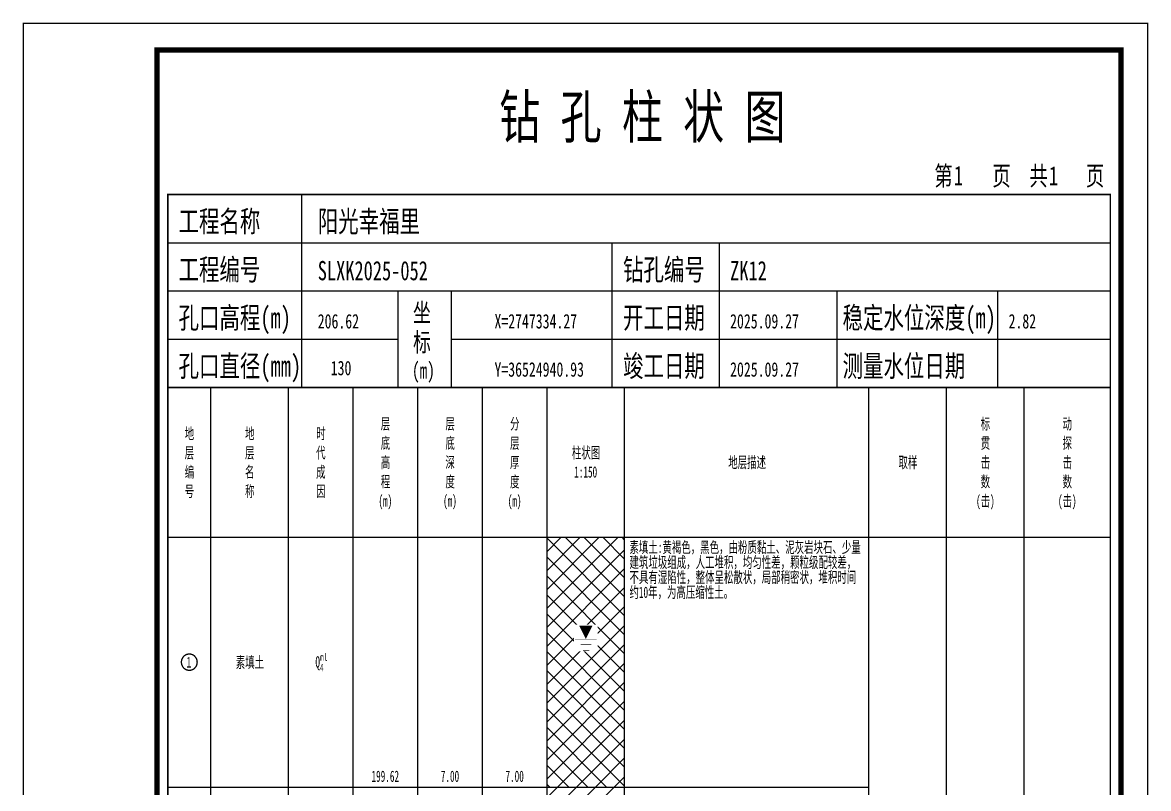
# Model space of a CAD drawing. Header units: millimetres. Extents: x 1264 to 9491, y 619 to 916.
# Drawn here: x 3713.9 to 3924.1, y 773 to 916 of the extents above; entities that cross this region are included whole.
import ezdxf
from ezdxf.enums import TextEntityAlignment as Align

# ---------------------------------------------------------------- set-up
doc = ezdxf.new("R2010")
doc.units = ezdxf.units.MM
doc.layers.add('GICAD_POU_TEXTS', color=7, linetype='Continuous')
doc.styles.add('LZ_FONT', font='simfang_0.ttf', dxfattribs={"width": 0.7, "height": 8})
doc.styles.add('成果图图块', font='simfang_0.ttf', dxfattribs={"height": 2.5})
doc.styles.add('成果图表体', font='simfang_0.ttf', dxfattribs={"width": 0.6, "height": 2.1})

# ---------------------------------------------------------------- blocks, each defined once
blk = doc.blocks.new('ZZT_DCBH_Z.dwg19', base_point=(-0.02, 0))
at = {"color": 7}
blk.add_polyline3d([(-1.52, 0.02, 0), (-1.52, -0.06, 0), (-1.52, -0.13, 0), (-1.51, -0.2, 0), (-1.5, -0.28, 0), (-1.48, -0.35, 0), (-1.46, -0.42, 0), (-1.44, -0.49, 0), (-1.41, -0.56, 0), (-1.38, -0.63, 0), (-1.35, -0.69, 0), (-1.31, -0.76, 0), (-1.27, -0.82, 0), (-1.23, -0.88, 0), (-1.18, -0.94, 0), (-1.14, -0.99, 0), (-1.09, -1.04, 0), (-1.03, -1.1, 0), (-0.98, -1.14, 0), (-0.92, -1.19, 0), (-0.86, -1.23, 0), (-0.8, -1.27, 0), (-0.73, -1.31, 0), (-0.67, -1.34, 0), (-0.6, -1.37, 0), (-0.53, -1.4, 0), (-0.46, -1.42, 0), (-0.39, -1.44, 0), (-0.32, -1.46, 0), (-0.25, -1.47, 0), (-0.17, -1.48, 0), (-0.1, -1.48, 0), (-0.02, -1.48, 0), (0.05, -1.48, 0), (0.12, -1.48, 0), (0.2, -1.47, 0), (0.27, -1.46, 0), (0.34, -1.44, 0), (0.41, -1.42, 0), (0.48, -1.4, 0), (0.55, -1.37, 0), (0.62, -1.34, 0), (0.68, -1.31, 0), (0.75, -1.27, 0), (0.81, -1.23, 0), (0.87, -1.19, 0), (0.93, -1.14, 0), (0.98, -1.1, 0), (1.04, -1.04, 0), (1.09, -0.99, 0), (1.13, -0.94, 0), (1.18, -0.88, 0), (1.22, -0.82, 0), (1.26, -0.76, 0), (1.3, -0.69, 0), (1.33, -0.63, 0), (1.36, -0.56, 0), (1.39, -0.49, 0), (1.41, -0.42, 0), (1.43, -0.35, 0), (1.45, -0.28, 0), (1.46, -0.2, 0), (1.47, -0.13, 0), (1.47, -0.06, 0), (1.48, 0.02, 0), (1.47, 0.09, 0), (1.47, 0.16, 0), (1.46, 0.24, 0), (1.45, 0.31, 0), (1.43, 0.38, 0), (1.41, 0.45, 0), (1.39, 0.52, 0), (1.36, 0.59, 0), (1.33, 0.66, 0), (1.3, 0.72, 0), (1.26, 0.79, 0), (1.22, 0.85, 0), (1.18, 0.91, 0), (1.13, 0.97, 0), (1.09, 1.02, 0), (1.04, 1.08, 0), (0.98, 1.13, 0), (0.93, 1.18, 0), (0.87, 1.22, 0), (0.81, 1.26, 0), (0.75, 1.3, 0), (0.68, 1.34, 0), (0.62, 1.37, 0), (0.55, 1.4, 0), (0.48, 1.43, 0), (0.41, 1.45, 0), (0.34, 1.47, 0), (0.27, 1.49, 0), (0.2, 1.5, 0), (0.12, 1.51, 0), (0.05, 1.51, 0), (-0.02, 1.52, 0), (-0.1, 1.51, 0), (-0.17, 1.51, 0), (-0.25, 1.5, 0), (-0.32, 1.49, 0), (-0.39, 1.47, 0), (-0.46, 1.45, 0), (-0.53, 1.43, 0), (-0.6, 1.4, 0), (-0.67, 1.37, 0), (-0.73, 1.34, 0), (-0.8, 1.3, 0), (-0.86, 1.26, 0), (-0.92, 1.22, 0), (-0.98, 1.18, 0), (-1.03, 1.13, 0), (-1.09, 1.08, 0), (-1.14, 1.02, 0), (-1.18, 0.97, 0), (-1.23, 0.91, 0), (-1.27, 0.85, 0), (-1.31, 0.79, 0), (-1.35, 0.72, 0), (-1.38, 0.66, 0), (-1.41, 0.59, 0), (-1.44, 0.52, 0), (-1.46, 0.45, 0), (-1.48, 0.38, 0), (-1.5, 0.31, 0), (-1.51, 0.24, 0), (-1.52, 0.16, 0), (-1.52, 0.09, 0), (-1.52, 0.02, 0)], dxfattribs=at)
at = {"layer": 'GICAD_POU_TEXTS', "color": 7, "style": '成果图图块', "width": 0.7}
blk.add_text('1', height=2, dxfattribs=at).set_placement((-0.11, -0.99), align=Align.CENTER)
blk = doc.blocks.new('gkwdsw.dwg', base_point=(0, 0.21))
blk.add_wipeout([(-2.2, -2.29), (2.2, -2.29), (2.2, 2.7), (-2.2, 2.7)])
at = {"color": 7}
blk.add_lwpolyline([(0, 0, 0, 2.5, 0), (0, 2.5, 0, 0, 0)], format="xyseb", dxfattribs=at)
at = {"color": 7, "const_width": 0.1}
for points in [[(-2, 0), (2, 0)], [(-0.96, -1.04), (1.04, -1.04)], [(-0.53, -2.09), (0.63, -2.09)]]:
    blk.add_lwpolyline(points, dxfattribs=at)
blk = doc.blocks.new('柱状图图框模板-(昇龙标准).dwg11', base_point=(27, 229))
for p, q in [((52, 229), (52, 265)), ((27, 256), (203, 256)), ((110, 229), (110, 256)), ((130, 229), (130, 256)), ((27, 247), (203, 247)), ((70, 229), (70, 247)), ((80, 229), (80, 247)), ((152, 229), (152, 247)), ((182, 229), (182, 247)), ((27, 238), (70, 238)), ((80, 238), (203, 238))]:
    blk.add_line(p, q)
for points, const_width in [([(0, 0), (210, 0), (210, 297), (0, 297)], 0.25), ([(25, 5), (205, 5), (205, 292), (25, 292)], 1), ([(27, 265), (203, 265), (203, 17), (27, 17)], 0.3)]:
    blk.add_lwpolyline(points, close=True, dxfattribs=dict(const_width=const_width))
at = {"const_width": 0.3}
blk.add_lwpolyline([(27, 229), (203, 229)], dxfattribs=at)
at = {"style": 'LZ_FONT', "width": 0.7}
for s, height, p in [('钻 孔 柱 状 图', 8, (88.9, 275.54)), ('第', 3.6, (170.12, 266.7)), ('1', 3.6, (173.78, 266.75)), ('页', 3.6, (180.96, 266.7)), ('共', 3.6, (187.88, 266.7)), ('1', 3.6, (191.54, 266.7)), ('页', 3.6, (198.44, 266.7)), ('工程名称', 4, (29, 258)), ('阳光幸福里', 4, (55, 258)), ('工程编号', 4, (29, 249)), ('SLXK2025-052', 3.6, (55, 249)), ('钻孔编号', 4, (112, 249)), ('ZK12', 3.6, (132, 249)), ('孔口高程(m)', 4, (29, 240)), ('坐', 3.5, (72.79, 241.24)), ('开工日期', 4, (112, 240)), ('稳定水位深度(m)', 4, (153, 240)), ('206.62', 2.7, (55, 240)), ('X=2747334.27', 2.7, (88, 240)), ('2025.09.27', 2.7, (132, 240)), ('2.82', 2.7, (184, 240)), ('标', 3.5, (72.79, 235.7)), ('孔口直径(mm)', 4, (29, 231)), ('竣工日期', 4, (112, 231)), ('测量水位日期', 4, (153, 231)), ('130', 2.7, (57.43, 231.26)), ('(m) ', 3, (72.59, 230.65)), ('Y=36524940.93', 2.7, (88, 231)), ('2025.09.27', 2.7, (132, 231))]:
    blk.add_text(s, height=height, dxfattribs=at).set_placement(p)

msp = doc.modelspace()

# ---------------------------------------------------------------- hatches: boundary and pattern name
at = {"linetype": 'Continuous'}
h = msp.add_hatch(dxfattribs=at)
h.set_pattern_fill('GKSTT', scale=0.5, style=0, pattern_type=2)
h.set_pattern_definition([(45, (0, 0), (-1.767767, 1.767767), []), (135, (0, 0), (-1.767767, -1.767767), [])])
h.paths.add_polyline_path([(3811.84, 773.23), (3826.32, 773.23), (3826.32, 819.89), (3811.84, 819.89)])
h = msp.add_hatch(dxfattribs=at)
h.set_pattern_fill('GKNXT', scale=0.5, style=0, pattern_type=2)
h.set_pattern_definition([(45, (0, 0), (-1.767767, 1.767767), [])])
h.paths.add_polyline_path([(3811.84, 743.89), (3826.32, 743.89), (3826.32, 773.23), (3811.84, 773.23)])

# ---------------------------------------------------------------- linework, layer by layer
at = {"color": 0}
for p, q in [((3741.02, 819.89), (3749.07, 819.89)), ((3741.02, 773.23), (3741.02, 819.89)), ((3749.07, 773.23), (3749.07, 819.89)), ((3741.02, 773.23), (3749.07, 773.23)), ((3741.02, 773.23), (3749.07, 773.23)), ((3741.02, 743.89), (3741.02, 773.23)), ((3749.07, 743.89), (3749.07, 773.23))]:
    msp.add_line(p, q, dxfattribs=at)
for points in [[(3741.02, 847.89), (3749.07, 847.89)], [(3741.02, 819.89), (3741.02, 847.89)], [(3749.07, 819.89), (3749.07, 847.89)], [(3749.07, 847.89), (3763.55, 847.89)], [(3749.07, 819.89), (3749.07, 847.89)], [(3763.55, 819.89), (3763.55, 847.89)], [(3763.55, 847.89), (3775.62, 847.89)], [(3763.55, 819.89), (3763.55, 847.89)], [(3775.62, 819.89), (3775.62, 847.89)], [(3775.62, 847.89), (3787.69, 847.89)], [(3775.62, 819.89), (3775.62, 847.89)], [(3787.69, 819.89), (3787.69, 847.89)], [(3787.69, 847.89), (3799.77, 847.89)], [(3787.69, 819.89), (3787.69, 847.89)], [(3799.77, 819.89), (3799.77, 847.89)], [(3799.77, 847.89), (3811.84, 847.89)], [(3799.77, 819.89), (3799.77, 847.89)], [(3811.84, 819.89), (3811.84, 847.89)], [(3811.84, 847.89), (3826.32, 847.89)], [(3811.84, 819.89), (3811.84, 847.89)], [(3826.32, 819.89), (3826.32, 847.89)], [(3826.32, 847.89), (3871.95, 847.89)], [(3826.32, 819.89), (3826.32, 847.89)], [(3871.95, 819.89), (3871.95, 847.89)], [(3871.95, 847.89), (3886.44, 847.89)], [(3871.95, 819.89), (3871.95, 847.89)], [(3886.44, 819.89), (3886.44, 847.89)], [(3886.44, 847.89), (3900.92, 847.89)], [(3886.44, 819.89), (3886.44, 847.89)], [(3900.92, 819.89), (3900.92, 847.89)], [(3900.92, 847.89), (3917.02, 847.89)], [(3900.92, 819.89), (3900.92, 847.89)], [(3917.02, 819.89), (3917.02, 847.89)], [(3741.02, 819.89), (3749.07, 819.89)], [(3741.02, 635.89), (3741.02, 819.89)], [(3741.02, 819.89), (3749.07, 819.89)], [(3749.07, 635.89), (3749.07, 819.89)], [(3749.07, 819.89), (3763.55, 819.89)], [(3749.07, 635.89), (3749.07, 819.89)], [(3749.07, 819.89), (3763.55, 819.89)], [(3749.07, 819.89), (3763.55, 819.89)], [(3749.07, 773.23), (3749.07, 819.89)], [(3763.55, 635.89), (3763.55, 819.89)], [(3763.55, 773.23), (3763.55, 819.89)], [(3763.55, 819.89), (3775.62, 819.89)], [(3763.55, 635.89), (3763.55, 819.89)], [(3763.55, 819.89), (3775.62, 819.89)], [(3763.55, 819.89), (3775.62, 819.89)], [(3763.55, 773.23), (3763.55, 819.89)], [(3775.62, 635.89), (3775.62, 819.89)], [(3775.62, 773.23), (3775.62, 819.89)], [(3775.62, 819.89), (3787.69, 819.89)], [(3775.62, 635.89), (3775.62, 819.89)], [(3775.62, 819.89), (3787.69, 819.89)], [(3775.62, 819.89), (3787.69, 819.89)], [(3775.62, 773.23), (3775.62, 819.89)], [(3787.69, 635.89), (3787.69, 819.89)], [(3787.69, 773.23), (3787.69, 819.89)], [(3787.69, 819.89), (3799.77, 819.89)], [(3787.69, 635.89), (3787.69, 819.89)], [(3787.69, 819.89), (3799.77, 819.89)], [(3787.69, 819.89), (3799.77, 819.89)], [(3787.69, 773.23), (3787.69, 819.89)], [(3799.77, 635.89), (3799.77, 819.89)], [(3799.77, 773.23), (3799.77, 819.89)], [(3799.77, 819.89), (3811.84, 819.89)], [(3799.77, 635.89), (3799.77, 819.89)], [(3799.77, 819.89), (3811.84, 819.89)], [(3799.77, 819.89), (3811.84, 819.89)], [(3799.77, 773.23), (3799.77, 819.89)], [(3811.84, 635.89), (3811.84, 819.89)], [(3811.84, 773.23), (3811.84, 819.89)], [(3811.84, 819.89), (3826.32, 819.89)], [(3811.84, 635.89), (3811.84, 819.89)], [(3811.84, 819.89), (3826.32, 819.89)], [(3826.32, 635.89), (3826.32, 819.89)], [(3826.32, 819.89), (3871.95, 819.89)], [(3826.32, 635.89), (3826.32, 819.89)], [(3826.32, 819.89), (3871.95, 819.89)], [(3826.32, 819.89), (3871.95, 819.89)], [(3826.32, 773.23), (3826.32, 819.89)], [(3871.95, 635.89), (3871.95, 819.89)], [(3871.95, 773.23), (3871.95, 819.89)], [(3871.95, 819.89), (3886.44, 819.89)], [(3871.95, 635.89), (3871.95, 819.89)], [(3871.95, 819.89), (3886.44, 819.89)], [(3886.44, 635.89), (3886.44, 819.89)], [(3886.44, 819.89), (3900.92, 819.89)], [(3886.44, 635.89), (3886.44, 819.89)], [(3886.44, 819.89), (3900.92, 819.89)], [(3900.92, 635.89), (3900.92, 819.89)], [(3900.92, 819.89), (3917.02, 819.89)], [(3900.92, 635.89), (3900.92, 819.89)], [(3900.92, 819.89), (3917.02, 819.89)], [(3917.02, 635.89), (3917.02, 819.89)], [(3749.07, 773.23), (3763.55, 773.23)], [(3749.07, 773.23), (3763.55, 773.23)], [(3749.07, 743.89), (3749.07, 773.23)], [(3763.55, 743.89), (3763.55, 773.23)], [(3763.55, 773.23), (3775.62, 773.23)], [(3763.55, 773.23), (3775.62, 773.23)], [(3763.55, 743.89), (3763.55, 773.23)], [(3775.62, 743.89), (3775.62, 773.23)], [(3775.62, 773.23), (3787.69, 773.23)], [(3775.62, 773.23), (3787.69, 773.23)], [(3775.62, 743.89), (3775.62, 773.23)], [(3787.69, 743.89), (3787.69, 773.23)], [(3787.69, 773.23), (3799.77, 773.23)], [(3787.69, 773.23), (3799.77, 773.23)], [(3787.69, 743.89), (3787.69, 773.23)], [(3799.77, 743.89), (3799.77, 773.23)], [(3799.77, 773.23), (3811.84, 773.23)], [(3799.77, 773.23), (3811.84, 773.23)], [(3799.77, 743.89), (3799.77, 773.23)], [(3811.84, 743.89), (3811.84, 773.23)], [(3826.32, 773.23), (3871.95, 773.23)], [(3826.32, 773.23), (3871.95, 773.23)], [(3826.32, 743.89), (3826.32, 773.23)], [(3871.95, 743.89), (3871.95, 773.23)]]:
    msp.add_lwpolyline(points, dxfattribs=at)
at = {"color": 7, "flags": 128}
msp.add_lwpolyline([(3811.84, 773.23), (3826.32, 773.23)], dxfattribs=at)

# ---------------------------------------------------------------- block references
msp.add_blockref('ZZT_DCBH_Z.dwg19', (3745.04, 796.56))

# ---------------------------------------------------------------- texts
at = {"color": 0, "style": '成果图表体', "width": 0.6}
for s, height, p in [('层', 2.1, (3780.79, 840.04)), ('层', 2.1, (3792.86, 840.04)), ('分', 2.1, (3804.93, 840.04)), ('标', 2.1, (3892.81, 840.04)), ('动', 2.1, (3908.1, 840.04)), ('地', 2.1, (3744.18, 838.24)), ('地', 2.1, (3755.44, 838.24)), ('时', 2.1, (3768.72, 838.24)), ('层', 2.1, (3744.18, 834.64)), ('层', 2.1, (3755.44, 834.64)), ('代', 2.1, (3768.72, 834.64)), ('底', 2.1, (3780.79, 836.44)), ('底', 2.1, (3792.86, 836.44)), ('层', 2.1, (3804.93, 836.44)), ('柱状图', 2.1, (3816.48, 834.64)), ('贯', 2.1, (3892.81, 836.44)), ('探', 2.1, (3908.1, 836.44)), ('高', 2.1, (3780.79, 832.84)), ('深', 2.1, (3792.86, 832.84)), ('厚', 2.1, (3804.93, 832.84)), ('地层描述', 2.1, (3845.67, 832.84)), ('取样', 2.1, (3877.46, 832.84)), ('击', 2.1, (3892.81, 832.84)), ('击', 2.1, (3908.1, 832.84)), ('编', 2.1, (3744.18, 831.04)), ('名', 2.1, (3755.44, 831.04)), ('成', 2.1, (3768.72, 831.04)), ('1:150', 2.1, (3816.91, 831.04)), ('程', 2.1, (3780.79, 829.24)), ('度', 2.1, (3792.86, 829.24)), ('度', 2.1, (3804.93, 829.24)), ('数', 2.1, (3892.81, 829.24)), ('数', 2.1, (3908.1, 829.24)), ('号', 2.1, (3744.18, 827.44)), ('称', 2.1, (3755.44, 827.44)), ('因', 2.1, (3768.72, 827.44)), ('(m)', 2.1, (3780.36, 825.64)), ('(m)', 2.1, (3792.43, 825.64)), ('(m)', 2.1, (3804.5, 825.64)), ('(击)', 2.1, (3891.95, 825.64)), ('(击)', 2.1, (3907.24, 825.64)), ('素填土', 2.1, (3753.71, 795.51)), ('Q', 2.1, (3768.58, 795.58)), ('ml', 1.4, (3769.44, 796.84)), ('4', 1.4, (3769.44, 794.88)), ('199.62', 2.1, (3779.06, 774.23)), ('7.00', 2.1, (3792, 774.23)), ('7.00', 2.1, (3804.07, 774.23))]:
    msp.add_text(s, height=height, dxfattribs=at).set_placement(p)
at = {"color": 0, "insert": (3827.23, 819.09), "char_height": 2.1, "width": 43.8045, "attachment_point": 1, "line_spacing_factor": 0.8, "style": '成果图表体'}
msp.add_mtext('\\A1;素填土:黄褐色，黑色，由粉质黏土、泥灰岩块石、少量建筑垃圾组成，人工堆积，均匀性差，颗粒级配较差，不具有湿陷性，整体呈松散状，局部稍密状，堆积时间约10年，为高压缩性土。', dxfattribs=at)

# ---------------------------------------------------------------- next in the draw order: block references
msp.add_blockref('gkwdsw.dwg', (3819.08, 801.09))

# ---------------------------------------------------------------- next in the draw order: block references
msp.add_blockref('柱状图图框模板-(昇龙标准).dwg11', (3741.02, 847.89))

doc.saveas('drawing.dxf')
